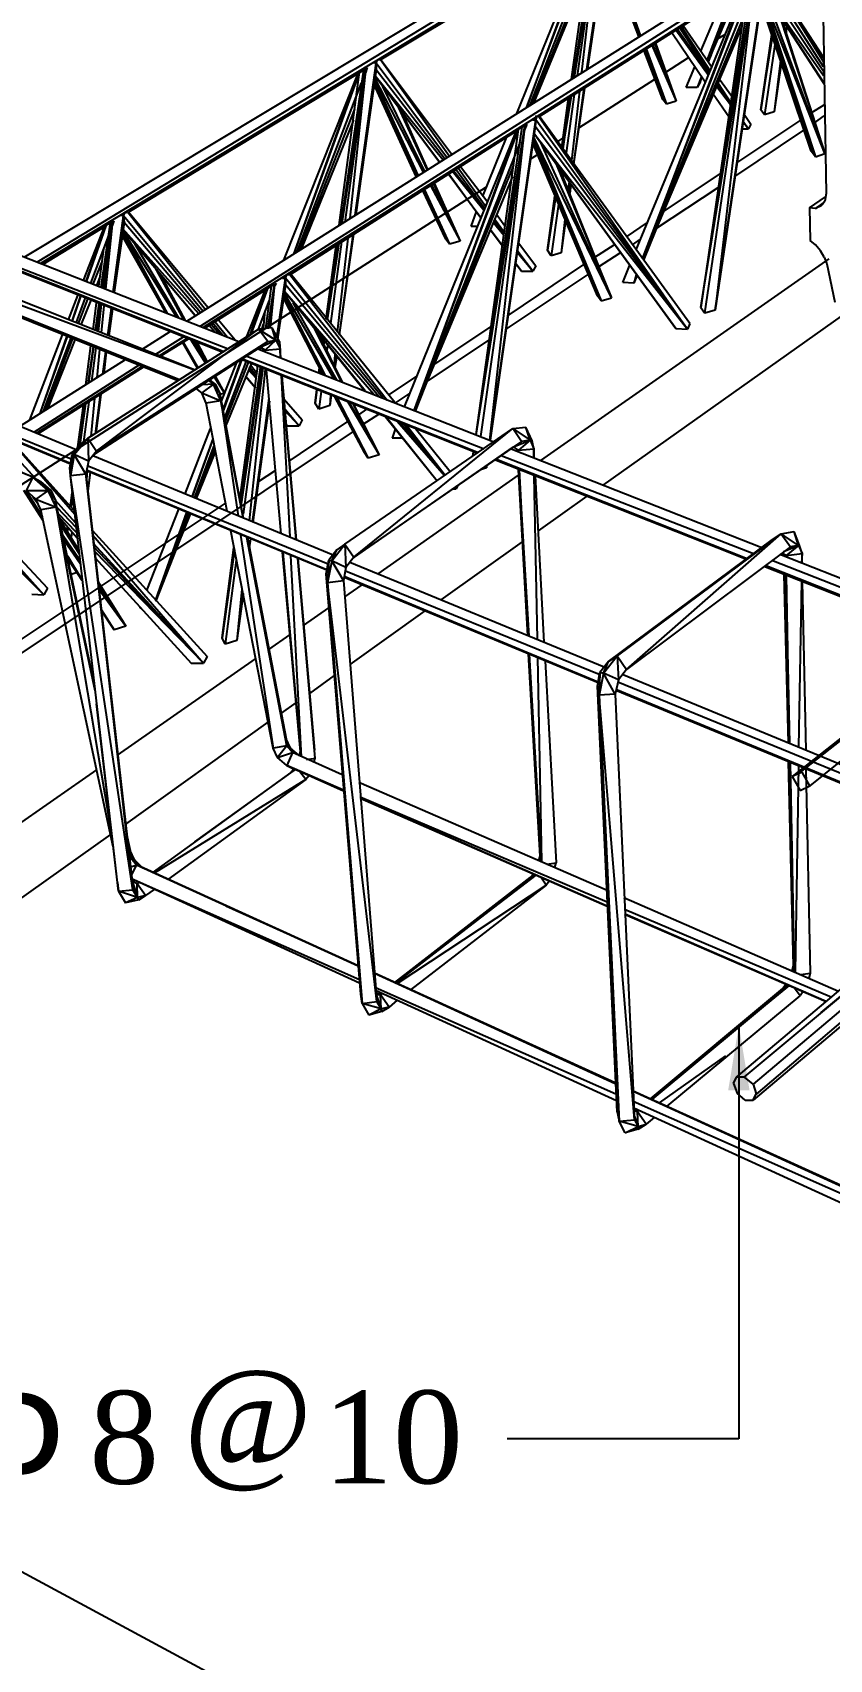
# Model space of a CAD drawing. Header units: inches. Extents: x -1482 to -895, y -39 to 122.
# Drawn here: x -998.266 to -997.16, y 0.844 to 3.102 of the extents above; entities that cross this region are included whole.
import ezdxf

# ---------------------------------------------------------------- set-up
doc = ezdxf.new("R2010")
doc.units = ezdxf.units.IN
doc.header["$MEASUREMENT"] = 0
doc.layers.add('all', color=1, linetype='Continuous')
doc.styles.add('dim', font='TIMES.TTF')
doc.styles.add('FI', font='SYMBOL.TTF')
doc.styles.get("Standard").update_dxf_attribs({"font": 'verdana.TTF'})
doc.dimstyles.get("Standard").update_dxf_attribs({"dimtxt": 0.2, "dimasz": 0.09, "dimexe": 0.18, "dimexo": 0.0625, "dimgap": 0.09, "dimtad": 0, "dimzin": 0, "dimdsep": 46, "dimtxsty": 'Standard', "dimblk": 'ARCHTICK', "dimcen": 0.09, "dimse1": 1, "dimse2": 1, "dimclrd": 1, "dimclrt": 1, "dimadec": 0, "dimazin": 0, "dimtfac": 1, "dimtofl": 0, "dimtmove": 1, "dimatfit": 3, "dimfxl": 1, "dimtolj": 1, "dimtzin": 0, "dimarcsym": 0})

# ---------------------------------------------------------------- blocks, each defined once
blk = doc.blocks.new('eeeeeeeeeeeeeeeee')
at = {"layer": 'all'}
for p, q in [((405.7416, -116.5154), (408.2055, -115.0324)), ((408.2117, -115.0324), (405.7596, -116.5223)), ((405.7647, -116.524), (408.2321, -115.0324)), ((405.9674, -116.6044), (408.4627, -115.0324)), ((408.4681, -115.0324), (405.9862, -116.6112)), ((405.9905, -116.6129), (408.4885, -115.0324)), ((406.538, -116.0578), (406.236, -116.2409)), ((406.5055, -116.2657), (406.538, -116.0587)), ((406.538, -116.0578), (406.5089, -116.2631)), ((406.538, -116.0578), (406.5149, -116.2588)), ((406.5226, -116.2545), (406.5517, -116.051)), ((406.5346, -116.0612), (406.236, -116.2417)), ((406.4251, -116.3161), (406.5269, -116.0664)), ((406.5294, -116.0646), (406.4387, -116.3067)), ((406.5277, -116.0655), (406.4387, -116.3076)), ((406.4439, -116.3042), (406.532, -116.0783)), ((406.5012, -116.2682), (406.5294, -116.0638)), ((406.5038, -116.2665), (406.5354, -116.0595)), ((406.5517, -116.0604), (406.5234, -116.2537)), ((406.5961, -116.2075), (406.5482, -116.08)), ((406.5953, -116.2083), (406.5482, -116.0809)), ((406.597, -116.2075), (406.5491, -116.0749)), ((406.5944, -116.2092), (406.5474, -116.0852)), ((406.5234, -116.1108), (406.4464, -116.3024)), ((406.5217, -116.1237), (406.4482, -116.3016)), ((406.7005, -116.589), (406.7689, -116.1237)), ((406.851, -116.2511), (406.7689, -116.1237)), ((406.7732, -116.1194), (406.851, -116.2383)), ((406.7732, -116.1194), (406.851, -116.2443)), ((406.8493, -116.1083), (406.8545, -116.4273)), ((406.7544, -116.1314), (406.4559, -116.3204)), ((406.751, -116.1339), (406.4567, -116.3204)), ((406.591, -116.5052), (406.7424, -116.1391)), ((406.5996, -116.518), (406.7458, -116.1374)), ((406.7433, -116.1391), (406.5996, -116.518)), ((406.6004, -116.5189), (406.7484, -116.1493)), ((406.6808, -116.5856), (406.7544, -116.1314)), ((406.6808, -116.5856), (406.751, -116.1331)), ((406.7458, -116.1374), (406.6808, -116.5856)), ((406.686, -116.5933), (406.7544, -116.1314)), ((406.7321, -116.1459), (406.6902, -116.2443)), ((406.6902, -116.2443), (406.7304, -116.1468)), ((406.6902, -116.2434), (406.7287, -116.1485)), ((406.7544, -116.1314), (406.7005, -116.589)), ((406.7681, -116.1331), (406.7005, -116.589)), ((406.8528, -116.3717), (406.7655, -116.1485)), ((406.851, -116.2639), (406.7664, -116.1425)), ((406.7664, -116.1433), (406.8519, -116.2742)), ((406.8519, -116.2751), (406.7664, -116.1433)), ((406.7681, -116.1331), (406.851, -116.2571)), ((406.6808, -116.2297), (406.7099, -116.1604)), ((406.6894, -116.2426), (406.7244, -116.151)), ((406.7244, -116.151), (406.6894, -116.2426)), ((406.8339, -116.3683), (406.7638, -116.1613)), ((406.8399, -116.376), (406.7647, -116.1545)), ((406.7647, -116.1545), (406.8339, -116.3683)), ((406.7655, -116.1502), (406.8399, -116.376)), ((406.8528, -116.3717), (406.7715, -116.1519)), ((406.6004, -116.5189), (406.739, -116.1853)), ((406.656, -116.1938), (406.6962, -116.252)), ((406.7895, -116.1793), (406.8528, -116.3717)), ((406.792, -116.1835), (406.8528, -116.3717)), ((406.7373, -116.1955), (406.6004, -116.5189)), ((406.6868, -116.2725), (406.6406, -116.2041)), ((406.6868, -116.2725), (406.6406, -116.2041)), ((406.6911, -116.2631), (406.6458, -116.2006)), ((406.6483, -116.1989), (406.6919, -116.2605)), ((406.6928, -116.2597), (406.6509, -116.1972)), ((406.6535, -116.1955), (406.6937, -116.2571)), ((406.7039, -116.2126), (406.715, -116.2058)), ((406.7638, -116.311), (406.7792, -116.2066)), ((406.7792, -116.2092), (406.7638, -116.311)), ((406.7638, -116.311), (406.78, -116.2101)), ((406.7997, -116.1955), (406.7989, -116.2041)), ((406.6021, -116.228), (406.6278, -116.2965)), ((406.6278, -116.2965), (406.6021, -116.2289)), ((406.6038, -116.2272), (406.6329, -116.3033)), ((406.6047, -116.2263), (406.6329, -116.3033)), ((406.6124, -116.2212), (406.6466, -116.299)), ((406.6141, -116.2212), (406.6466, -116.299)), ((406.6167, -116.2195), (406.6466, -116.299)), ((406.6175, -116.2186), (406.6466, -116.299)), ((406.6321, -116.2588), (406.6637, -116.2383)), ((406.68, -116.228), (406.6817, -116.2272)), ((406.6911, -116.2443), (406.6954, -116.234)), ((406.7835, -116.2203), (406.7689, -116.3178)), ((405.0676, -116.2494), (406.0393, -116.6326)), ((406.2155, -116.2528), (405.8862, -116.453)), ((406.2121, -116.2563), (405.8862, -116.453)), ((406.1017, -116.5197), (406.2044, -116.2614)), ((406.2052, -116.2605), (406.1154, -116.5112)), ((406.1163, -116.5103), (406.2069, -116.2597)), ((406.1787, -116.471), (406.2069, -116.2588)), ((406.1813, -116.4692), (406.2129, -116.2554)), ((406.183, -116.4684), (406.2155, -116.2537)), ((406.2155, -116.2537), (406.1864, -116.4667)), ((406.2155, -116.2528), (406.1933, -116.4615)), ((406.201, -116.4573), (406.23, -116.246)), ((406.23, -116.2554), (406.2018, -116.4564)), ((406.2044, -116.2614), (406.2052, -116.2605)), ((406.2155, -116.2597), (406.2181, -116.252)), ((406.2258, -116.2451), (406.23, -116.246)), ((406.23, -116.246), (406.2266, -116.2451)), ((406.2266, -116.2451), (406.23, -116.246)), ((406.2275, -116.2451), (406.2275, -116.2451)), ((406.2283, -116.246), (406.2292, -116.2434)), ((406.23, -116.246), (406.2317, -116.2417)), ((406.23, -116.246), (406.23, -116.2434)), ((406.23, -116.2434), (406.23, -116.246)), ((406.23, -116.246), (406.23, -116.2554)), ((406.3275, -116.3769), (406.23, -116.246)), ((406.325, -116.3786), (406.23, -116.2554)), ((406.2317, -116.2417), (406.236, -116.2409)), ((406.3344, -116.3726), (406.236, -116.2409)), ((406.236, -116.2409), (406.3318, -116.3751)), ((406.6603, -116.2802), (406.6723, -116.2511)), ((406.7912, -116.2426), (406.7826, -116.3136)), ((406.792, -116.246), (406.7826, -116.3136)), ((406.792, -116.2468), (406.7826, -116.3136)), ((406.851, -116.2443), (406.851, -116.2511)), ((406.851, -116.2571), (406.851, -116.2639)), ((406.0239, -116.6429), (405.0599, -116.2674)), ((406.0179, -116.6463), (405.0599, -116.2674)), ((405.0599, -116.2674), (406.0179, -116.6463)), ((406.0162, -116.6472), (405.0718, -116.2734)), ((406.1205, -116.5077), (406.2095, -116.2734)), ((406.2856, -116.4034), (406.2266, -116.2751)), ((406.2882, -116.4017), (406.2275, -116.2682)), ((406.2873, -116.4025), (406.2275, -116.2716)), ((406.2865, -116.4034), (406.2275, -116.2716)), ((406.3224, -116.3803), (406.2283, -116.2631)), ((406.2283, -116.2631), (406.3181, -116.3837)), ((406.3181, -116.3837), (406.2283, -116.2639)), ((406.2283, -116.2639), (406.236, -116.2734)), ((406.2959, -116.3974), (406.2283, -116.2665)), ((406.2976, -116.3965), (406.2394, -116.2785)), ((406.5192, -116.2811), (406.5038, -116.3863)), ((406.5183, -116.2811), (406.5038, -116.3854)), ((406.5115, -116.3358), (406.6167, -116.2682)), ((406.6757, -116.2802), (406.6603, -116.2802)), ((406.6817, -116.2648), (406.6757, -116.2802)), ((406.6817, -116.2648), (406.6757, -116.2802)), ((406.6817, -116.2648), (406.6757, -116.2802)), ((406.6817, -116.2648), (406.6757, -116.2802)), ((406.6817, -116.2648), (406.6757, -116.2802)), ((406.6791, -116.2734), (406.6757, -116.2802)), ((406.6817, -116.2657), (406.6791, -116.2734)), ((406.7219, -116.3042), (406.7022, -116.2785)), ((406.7031, -116.2768), (406.7219, -116.3033)), ((406.7219, -116.3024), (406.7039, -116.2751)), ((406.7048, -116.2742), (406.7219, -116.3007)), ((406.7065, -116.2682), (406.7236, -116.2922)), ((406.8519, -116.2742), (406.8519, -116.2751)), ((406.4387, -116.3067), (406.4439, -116.3042)), ((406.4875, -116.3632), (406.4969, -116.2947)), ((406.4892, -116.3657), (406.5012, -116.2922)), ((406.4995, -116.293), (406.4892, -116.3649)), ((406.5046, -116.2896), (406.4935, -116.3709)), ((406.5123, -116.2853), (406.5012, -116.3811)), ((406.6329, -116.3033), (406.6278, -116.2965)), ((406.6466, -116.299), (406.6329, -116.3033)), ((406.6979, -116.2888), (406.7193, -116.3204)), ((406.6979, -116.2888), (406.7193, -116.3204)), ((406.8339, -116.3153), (406.8519, -116.3042)), ((406.2001, -116.3101), (406.1231, -116.506)), ((406.1984, -116.3255), (406.1257, -116.5043)), ((406.301, -116.394), (406.2617, -116.3084)), ((406.3019, -116.394), (406.2668, -116.3161)), ((406.3883, -116.7695), (406.4516, -116.3247)), ((406.4516, -116.3247), (406.4473, -116.3247)), ((406.4473, -116.3247), (406.4516, -116.3247)), ((406.4473, -116.3247), (406.4516, -116.3247)), ((406.4482, -116.3247), (406.4482, -116.3238)), ((406.4499, -116.3247), (406.4507, -116.3221)), ((406.4516, -116.3247), (406.4507, -116.3341)), ((406.4516, -116.3204), (406.4524, -116.3187)), ((406.4524, -116.3187), (406.4516, -116.3221)), ((406.4524, -116.3204), (406.4516, -116.3247)), ((406.4516, -116.3247), (406.4516, -116.3221)), ((406.4516, -116.3221), (406.4516, -116.3247)), ((406.4516, -116.3221), (406.4516, -116.3221)), ((406.662, -116.6155), (406.4516, -116.3247)), ((406.4567, -116.3204), (406.4524, -116.3204)), ((406.4559, -116.3204), (406.662, -116.6155)), ((406.6654, -116.6078), (406.4567, -116.3204)), ((406.7304, -116.3846), (406.8194, -116.3255)), ((406.739, -116.3264), (406.7467, -116.3375)), ((406.7467, -116.3375), (406.739, -116.3272)), ((406.739, -116.3272), (406.7467, -116.3375)), ((406.7467, -116.3375), (406.739, -116.3281)), ((406.7407, -116.317), (406.7501, -116.3307)), ((406.7689, -116.3178), (406.7638, -116.311)), ((406.7826, -116.3136), (406.7689, -116.3178)), ((406.8382, -116.329), (406.8519, -116.3195)), ((405.9777, -116.672), (405.1574, -116.3452)), ((406.4362, -116.3324), (406.1111, -116.5385)), ((406.4268, -116.3392), (406.1111, -116.5394)), ((406.2694, -116.7233), (406.4242, -116.3409)), ((406.4268, -116.3392), (406.2822, -116.7284)), ((406.4251, -116.3401), (406.2822, -116.7284)), ((406.3686, -116.7626), (406.4362, -116.3332)), ((406.3686, -116.7618), (406.4328, -116.3349)), ((406.3686, -116.7618), (406.4276, -116.3384)), ((406.4362, -116.3332), (406.3746, -116.7643)), ((406.378, -116.4307), (406.4114, -116.3486)), ((406.4362, -116.3324), (406.3874, -116.7695)), ((406.4507, -116.3341), (406.3883, -116.7695)), ((406.4242, -116.3409), (406.4251, -116.3401)), ((406.4353, -116.3409), (406.4396, -116.3307)), ((406.5568, -116.5719), (406.4482, -116.3478)), ((406.4482, -116.3478), (406.4482, -116.3495)), ((406.4482, -116.3495), (406.5423, -116.5762)), ((406.449, -116.3435), (406.662, -116.6155)), ((406.6458, -116.6147), (406.449, -116.3435)), ((406.449, -116.3435), (406.6458, -116.6147)), ((406.662, -116.6155), (406.4507, -116.3341)), ((406.4815, -116.3555), (406.4892, -116.3503)), ((406.7279, -116.4034), (406.8237, -116.3392)), ((406.7373, -116.3375), (406.7467, -116.3375)), ((406.7501, -116.3307), (406.7467, -116.3375)), ((404.8289, -116.3751), (405.8135, -116.7823)), ((405.1497, -116.3623), (405.9777, -116.672)), ((405.9572, -116.6857), (405.1497, -116.3623)), ((405.9546, -116.6865), (405.1497, -116.3623)), ((405.1617, -116.3692), (405.9546, -116.6865)), ((406.2831, -116.7284), (406.4302, -116.3555)), ((406.4439, -116.3794), (406.4533, -116.3734)), ((406.5423, -116.5762), (406.4473, -116.3529)), ((406.4473, -116.3529), (406.4473, -116.3538)), ((406.4473, -116.3538), (406.5371, -116.5693)), ((406.5371, -116.5693), (406.4473, -116.3572)), ((406.5568, -116.5719), (406.4584, -116.3563)), ((406.8399, -116.376), (406.8339, -116.3683)), ((406.8399, -116.376), (406.8528, -116.3717)), ((405.8066, -116.796), (404.8212, -116.3931)), ((405.8058, -116.802), (404.8212, -116.3931)), ((404.8212, -116.3931), (405.8058, -116.802)), ((406.4208, -116.388), (406.2839, -116.7284)), ((406.3797, -116.4513), (406.3361, -116.3965)), ((406.3378, -116.3957), (406.3806, -116.4496)), ((406.3806, -116.4479), (406.3404, -116.394)), ((406.3438, -116.3914), (406.3823, -116.4453)), ((406.3472, -116.3897), (406.3849, -116.4393)), ((406.4798, -116.3863), (406.5568, -116.5719)), ((406.5568, -116.5719), (406.4849, -116.3931)), ((406.4849, -116.3931), (406.4849, -116.3931)), ((406.4849, -116.394), (406.4849, -116.394)), ((404.3285, -117.7335), (406.3831, -116.4179)), ((405.8058, -116.8028), (404.834, -116.4)), ((406.4191, -116.4034), (406.2839, -116.7284)), ((406.3053, -116.4162), (406.3464, -116.4932)), ((406.307, -116.4154), (406.3464, -116.4932)), ((406.3096, -116.4136), (406.3464, -116.4932)), ((406.3104, -116.4128), (406.3464, -116.4932)), ((406.3754, -116.4607), (406.3301, -116.4)), ((406.331, -116.4), (406.3754, -116.4607)), ((406.4892, -116.3991), (406.4884, -116.4025)), ((406.4978, -116.4111), (406.4961, -116.4222)), ((406.4995, -116.4136), (406.4978, -116.4265)), ((406.5003, -116.4145), (406.4986, -116.4273)), ((406.6192, -116.4752), (406.7048, -116.4188)), ((406.6286, -116.4521), (406.7073, -116.4)), ((406.295, -116.4222), (406.3267, -116.4906)), ((406.3267, -116.4906), (406.295, -116.4231)), ((406.2968, -116.4213), (406.3318, -116.4975)), ((406.2968, -116.4222), (406.3318, -116.4975)), ((406.4678, -116.506), (406.4781, -116.4307)), ((406.479, -116.4325), (406.4678, -116.506)), ((406.4678, -116.506), (406.479, -116.4333)), ((406.4832, -116.4419), (406.473, -116.5137)), ((406.8314, -116.447), (406.8536, -116.4316)), ((406.8502, -116.4402), (406.8399, -116.4479)), ((406.8502, -116.441), (406.8399, -116.4479)), ((406.8399, -116.4479), (406.8502, -116.441)), ((406.8528, -116.4376), (406.8476, -116.4444)), ((406.8528, -116.4376), (406.8502, -116.441)), ((406.8545, -116.4273), (406.8528, -116.4376)), ((405.8639, -116.4718), (405.8665, -116.465)), ((405.8648, -116.5642), (405.8793, -116.4581)), ((405.8793, -116.4581), (405.875, -116.4573)), ((405.875, -116.4573), (405.8793, -116.4581)), ((405.875, -116.4573), (405.8793, -116.4581)), ((405.8759, -116.4573), (405.8759, -116.4573)), ((405.8776, -116.4581), (405.8785, -116.4556)), ((405.8793, -116.4581), (405.881, -116.4538)), ((405.8793, -116.4581), (405.8793, -116.4556)), ((405.8793, -116.4556), (405.8793, -116.4581)), ((405.8793, -116.4581), (405.8802, -116.4675)), ((405.9897, -116.5907), (405.8793, -116.4581)), ((405.881, -116.4538), (405.8853, -116.453)), ((405.8853, -116.453), (405.9931, -116.5881)), ((405.9965, -116.5856), (405.8862, -116.453)), ((406.3618, -116.4727), (406.3695, -116.4521)), ((406.4071, -116.4829), (406.3934, -116.4641)), ((406.3943, -116.4624), (406.408, -116.4812)), ((406.3968, -116.4556), (406.4088, -116.4718)), ((406.4918, -116.4633), (406.4867, -116.5094)), ((406.4926, -116.465), (406.4867, -116.5094)), ((406.4926, -116.465), (406.4867, -116.5094)), ((406.6013, -116.5197), (406.6252, -116.4615)), ((406.8399, -116.4479), (406.8314, -116.447)), ((406.8314, -116.447), (406.8322, -116.4923)), ((406.8476, -116.4444), (406.8399, -116.4479)), ((405.7536, -116.8208), (404.9213, -116.4735)), ((405.8639, -116.4658), (405.7664, -116.5248)), ((405.8554, -116.4718), (405.7673, -116.5257)), ((405.8237, -116.5479), (405.8528, -116.4735)), ((405.8537, -116.4735), (405.8271, -116.5488)), ((405.828, -116.5496), (405.8554, -116.4718)), ((405.834, -116.5514), (405.8588, -116.4855)), ((405.8485, -116.5573), (405.8614, -116.4675)), ((405.8502, -116.5582), (405.8639, -116.4658)), ((405.8639, -116.4658), (405.852, -116.5591)), ((405.8528, -116.4735), (405.8537, -116.4735)), ((405.8639, -116.4658), (405.8545, -116.5599)), ((405.8802, -116.4675), (405.8665, -116.5642)), ((405.9392, -116.5933), (405.8776, -116.4829)), ((405.9392, -116.5933), (405.8776, -116.4829)), ((405.9383, -116.5924), (405.8776, -116.4855)), ((405.8785, -116.4761), (405.8785, -116.4769)), ((405.9837, -116.5941), (405.8785, -116.4761)), ((405.8785, -116.4769), (405.9786, -116.5967)), ((405.9786, -116.5967), (405.8785, -116.4769)), ((405.9529, -116.5984), (405.8785, -116.4787)), ((405.9409, -116.5941), (405.8785, -116.4795)), ((405.9862, -116.5924), (405.8802, -116.4675)), ((406.1984, -116.4838), (406.1787, -116.6232)), ((406.1975, -116.4846), (406.1787, -116.6232)), ((406.3712, -116.4727), (406.3618, -116.4727)), ((406.3883, -116.4769), (406.4054, -116.5)), ((406.4054, -116.5), (406.3883, -116.4769)), ((406.3926, -116.4658), (406.4071, -116.4846)), ((406.4071, -116.4855), (406.3926, -116.4675)), ((406.5773, -116.4872), (406.6064, -116.4675)), ((405.7536, -116.8208), (404.9127, -116.4915)), ((405.8451, -116.5556), (405.852, -116.5043)), ((405.9563, -116.6001), (405.8922, -116.4923)), ((406.1607, -116.601), (406.1744, -116.4992)), ((406.177, -116.4975), (406.1616, -116.6018)), ((406.1625, -116.6027), (406.1787, -116.4966)), ((406.1821, -116.494), (406.1667, -116.6078)), ((406.1907, -116.4889), (406.1761, -116.6198)), ((406.3318, -116.4975), (406.3267, -116.4906)), ((406.3464, -116.4932), (406.3318, -116.4975)), ((406.4473, -116.5351), (406.4251, -116.5086)), ((406.4259, -116.506), (406.4473, -116.5351)), ((406.4473, -116.5351), (406.4259, -116.5069)), ((406.4259, -116.5077), (406.4473, -116.5351)), ((406.4276, -116.4958), (406.4516, -116.5274)), ((406.473, -116.5137), (406.4678, -116.506)), ((406.4867, -116.5094), (406.473, -116.5137)), ((406.5337, -116.5154), (406.5602, -116.4983)), ((406.5388, -116.5291), (406.5688, -116.5094)), ((406.5859, -116.4983), (406.597, -116.4906)), ((406.8399, -116.4983), (406.8322, -116.4923)), ((406.8468, -116.5069), (406.8399, -116.4983)), ((406.8519, -116.5154), (406.8468, -116.5069)), ((405.8374, -116.5531), (405.8494, -116.5231)), ((405.9632, -116.6027), (405.923, -116.5291)), ((406.4131, -116.5967), (406.5183, -116.5257)), ((406.4234, -116.524), (406.4319, -116.5351)), ((406.4319, -116.5351), (406.4234, -116.524)), ((406.4516, -116.5274), (406.4473, -116.5351)), ((406.4584, -116.7977), (406.8587, -116.518)), ((406.5722, -116.5505), (406.5816, -116.5274)), ((406.8519, -116.5154), (406.8553, -116.5248)), ((406.8553, -116.5248), (406.8664, -116.5779)), ((405.8468, -116.5419), (405.8417, -116.5548)), ((405.9306, -116.5394), (405.9649, -116.6035)), ((406.0889, -116.5531), (405.9922, -116.6138)), ((406.0769, -116.6147), (406.0846, -116.5556)), ((406.0795, -116.6147), (406.0889, -116.5531)), ((406.0803, -116.6147), (406.0889, -116.5531)), ((406.0889, -116.5531), (406.0829, -116.6138)), ((406.088, -116.5582), (406.0915, -116.5514)), ((406.0923, -116.6275), (406.1043, -116.5445)), ((406.1043, -116.5539), (406.0932, -116.6292)), ((406.1043, -116.5445), (406.1, -116.5445)), ((406.1, -116.5445), (406.1043, -116.5445)), ((406.1, -116.5445), (406.1043, -116.5445)), ((406.1009, -116.5445), (406.1009, -116.5437)), ((406.1026, -116.5445), (406.1034, -116.5419)), ((406.1043, -116.5445), (406.106, -116.5402)), ((406.1043, -116.5445), (406.1043, -116.5419)), ((406.1043, -116.5419), (406.1043, -116.5445)), ((406.1043, -116.5445), (406.1043, -116.5539)), ((406.2386, -116.7105), (406.1043, -116.5445)), ((406.2335, -116.7087), (406.1043, -116.5539)), ((406.106, -116.5402), (406.1103, -116.5394)), ((406.1103, -116.5394), (406.2454, -116.7139)), ((406.2557, -116.7173), (406.1111, -116.5385)), ((406.112, -116.5385), (406.112, -116.5402)), ((406.4105, -116.6155), (406.5243, -116.5394)), ((406.4319, -116.5351), (406.4473, -116.5351)), ((406.5876, -116.5514), (406.5722, -116.5505)), ((406.591, -116.5402), (406.5876, -116.5514)), ((406.5919, -116.5402), (406.5876, -116.5514)), ((406.591, -116.5402), (406.5876, -116.5514)), ((406.5919, -116.5411), (406.5876, -116.5514)), ((406.5919, -116.5411), (406.5876, -116.5514)), ((406.5876, -116.5514), (406.5919, -116.5428)), ((406.5919, -116.5419), (406.5919, -116.5428)), ((405.8032, -116.6027), (405.816, -116.5685)), ((405.8194, -116.5702), (405.8075, -116.6044)), ((405.8083, -116.6052), (405.8203, -116.5702)), ((405.8135, -116.607), (405.8263, -116.5727)), ((405.8169, -116.6078), (405.8297, -116.5736)), ((405.834, -116.5753), (405.8203, -116.6095)), ((406.0795, -116.5591), (405.9931, -116.6138)), ((406.0504, -116.6258), (406.0761, -116.5616)), ((406.0769, -116.5608), (406.0547, -116.6232)), ((406.0572, -116.6215), (406.0795, -116.5591)), ((406.0667, -116.6155), (406.0821, -116.5753)), ((406.0761, -116.5616), (406.0769, -116.5608)), ((406.1599, -116.6797), (406.1017, -116.5676)), ((406.1582, -116.6797), (406.1017, -116.5702)), ((406.1582, -116.6788), (406.1017, -116.5702)), ((406.1565, -116.6788), (406.1017, -116.5727)), ((406.2266, -116.7062), (406.1026, -116.5633)), ((406.2138, -116.7011), (406.1026, -116.5633)), ((406.1719, -116.6848), (406.1026, -116.5659)), ((406.2146, -116.7011), (406.1086, -116.5702)), ((406.5423, -116.5762), (406.5371, -116.5693)), ((406.5423, -116.5762), (406.5568, -116.5719)), ((405.8374, -116.6164), (405.8417, -116.5787)), ((405.8451, -116.5796), (405.84, -116.6172)), ((405.8417, -116.6181), (405.8477, -116.5804)), ((405.8485, -116.5813), (405.8443, -116.6189)), ((405.852, -116.583), (405.8485, -116.6206)), ((405.8622, -116.5864), (405.8571, -116.6241)), ((405.8639, -116.5873), (405.8588, -116.6249)), ((406.0735, -116.6147), (406.0761, -116.5899)), ((406.1753, -116.6857), (406.1146, -116.5787)), ((406.8895, -116.5873), (406.5448, -116.8319)), ((406.6808, -116.5856), (406.686, -116.5933)), ((406.7005, -116.589), (406.686, -116.5933)), ((405.7493, -116.7413), (405.7946, -116.6232)), ((405.8297, -116.7669), (406.0667, -116.6155)), ((405.8417, -116.7849), (406.0667, -116.6155)), ((405.905, -116.6437), (405.9443, -116.6189)), ((405.9931, -116.6138), (405.9939, -116.6147)), ((405.9939, -116.6147), (405.9931, -116.6138)), ((406.0059, -116.6198), (405.9982, -116.6104)), ((406.0008, -116.6087), (406.0119, -116.6215)), ((406.017, -116.6241), (406.0034, -116.607)), ((406.0068, -116.6052), (406.0239, -116.6266)), ((406.0111, -116.6027), (406.0342, -116.6301)), ((406.0855, -116.6138), (406.0667, -116.6155)), ((406.0667, -116.6155), (406.0906, -116.6309)), ((406.0795, -116.6326), (406.0667, -116.6155)), ((406.0718, -116.6147), (406.0735, -116.6087)), ((406.0957, -116.6326), (406.0855, -116.6138)), ((406.0906, -116.6309), (406.0855, -116.6138)), ((406.1436, -116.6138), (406.1813, -116.6882)), ((406.1496, -116.6215), (406.183, -116.6891)), ((406.3104, -116.6643), (406.3891, -116.6121)), ((406.6458, -116.6147), (406.662, -116.6155)), ((406.6654, -116.6078), (406.662, -116.6155)), ((405.8006, -116.6249), (405.763, -116.7327)), ((405.7638, -116.7327), (405.8015, -116.6258)), ((405.7681, -116.7293), (405.8066, -116.6275)), ((405.7715, -116.7276), (405.8092, -116.6283)), ((405.8117, -116.6301), (405.7741, -116.7259)), ((405.8271, -116.6925), (405.834, -116.6386)), ((405.8374, -116.6395), (405.8297, -116.6908)), ((405.8314, -116.6899), (405.8383, -116.6403)), ((405.8408, -116.6412), (405.8348, -116.6874)), ((405.8383, -116.7892), (406.0692, -116.6403)), ((406.0795, -116.6326), (405.8417, -116.7849)), ((406.0692, -116.6403), (405.8417, -116.7849)), ((405.846, -116.6437), (405.8425, -116.6831)), ((405.9623, -116.6266), (405.9238, -116.6506)), ((405.9289, -116.6523), (405.9674, -116.6283)), ((405.9691, -116.6292), (405.9306, -116.6531)), ((405.9691, -116.6292), (405.9306, -116.6531)), ((405.9614, -116.6335), (405.982, -116.6694)), ((405.982, -116.6694), (405.9614, -116.6335)), ((405.9623, -116.6335), (405.9828, -116.6694)), ((405.9623, -116.6335), (405.982, -116.6694)), ((405.9726, -116.6301), (405.9931, -116.6626)), ((405.9751, -116.6309), (405.9939, -116.6617)), ((405.9794, -116.6335), (405.9948, -116.6608)), ((405.9811, -116.6335), (405.9957, -116.6608)), ((406.0658, -116.6429), (406.3934, -116.772)), ((406.0692, -116.6412), (406.0684, -116.6437)), ((406.0692, -116.6412), (406.0684, -116.6437)), ((406.0692, -116.642), (406.0684, -116.6437)), ((406.0692, -116.6403), (406.0906, -116.6309)), ((406.0692, -116.6403), (406.0795, -116.6326)), ((406.0761, -116.6446), (406.0692, -116.6403)), ((406.0692, -116.6446), (406.0692, -116.6412)), ((406.0726, -116.6429), (406.0718, -116.6455)), ((406.0744, -116.6463), (406.0752, -116.6446)), ((406.0906, -116.6309), (406.0761, -116.6446)), ((406.0761, -116.6446), (406.0966, -116.6429)), ((406.0761, -116.6472), (406.0761, -116.6446)), ((406.0761, -116.6472), (406.0761, -116.6446)), ((406.0795, -116.6326), (406.0906, -116.6309)), ((406.0957, -116.6326), (406.0906, -116.6309)), ((406.0906, -116.6309), (406.0966, -116.6429)), ((406.0966, -116.6429), (406.0957, -116.6326)), ((406.0957, -116.6326), (406.0974, -116.6557)), ((406.0974, -116.6557), (406.0966, -116.6429)), ((406.0974, -116.6557), (406.0966, -116.6429)), ((406.0966, -116.6429), (406.0966, -116.6549)), ((406.1565, -116.6352), (406.1565, -116.6309)), ((406.1573, -116.6318), (406.1573, -116.636)), ((406.1573, -116.6369), (406.1582, -116.6318)), ((406.1625, -116.6378), (406.1616, -116.6455)), ((406.301, -116.6882), (406.3866, -116.6309)), ((405.7365, -116.7498), (405.8819, -116.6574)), ((405.9016, -116.6651), (405.7553, -116.7584)), ((405.7596, -116.7592), (405.9058, -116.6668)), ((405.9076, -116.6677), (405.7613, -116.7601)), ((405.9076, -116.6677), (405.7613, -116.7601)), ((405.8545, -116.6463), (405.8502, -116.678)), ((405.8554, -116.6472), (405.852, -116.6771)), ((406.0153, -116.7156), (406.0367, -116.6617)), ((406.0427, -116.6574), (406.017, -116.7276)), ((406.0179, -116.7301), (406.0436, -116.6583)), ((406.0196, -116.7395), (406.0495, -116.6608)), ((406.0205, -116.7447), (406.053, -116.6617)), ((406.0564, -116.6634), (406.0213, -116.749)), ((406.0342, -116.6634), (406.035, -116.6643)), ((406.035, -116.6643), (406.0342, -116.6634)), ((406.041, -116.8525), (406.0658, -116.6668)), ((406.0692, -116.6685), (406.0418, -116.8576)), ((406.3703, -116.7874), (406.0427, -116.6574)), ((406.0436, -116.6566), (406.3712, -116.7866)), ((406.0444, -116.6566), (406.372, -116.7866)), ((406.0504, -116.6531), (406.3797, -116.7815)), ((406.0641, -116.6805), (406.0538, -116.6677)), ((406.0555, -116.6651), (406.0649, -116.6771)), ((406.0641, -116.6668), (406.0658, -116.6685)), ((406.1505, -116.6762), (406.1513, -116.6685)), ((406.1727, -116.6506), (406.1719, -116.6651)), ((406.1753, -116.6531), (406.1727, -116.6685)), ((406.1744, -116.6531), (406.1727, -116.6677)), ((405.9974, -116.6865), (406.0042, -116.6916)), ((405.9991, -116.6857), (405.9982, -116.6857)), ((405.9982, -116.6857), (406.0068, -116.6916)), ((406.0068, -116.6916), (405.9991, -116.6857)), ((406.0051, -116.6814), (406.0196, -116.7045)), ((406.0051, -116.6814), (406.0196, -116.7045)), ((406.0059, -116.6814), (406.0196, -116.7045)), ((406.0068, -116.6805), (406.0196, -116.7045)), ((406.0427, -116.861), (406.0709, -116.6694)), ((406.0726, -116.6694), (406.0453, -116.8721)), ((406.0487, -116.6805), (406.0624, -116.6968)), ((406.0624, -116.6968), (406.0487, -116.6805)), ((406.0495, -116.6822), (406.0487, -116.6822)), ((406.0641, -116.6839), (406.053, -116.672)), ((406.0538, -116.6694), (406.0641, -116.6822)), ((406.0761, -116.6711), (406.0538, -116.8815)), ((406.0983, -116.8995), (406.0778, -116.672)), ((406.0983, -116.8995), (406.0778, -116.672)), ((406.0983, -116.6797), (406.1103, -116.9038)), ((406.1188, -116.9081), (406.0992, -116.6805)), ((406.1188, -116.9081), (406.0992, -116.6805)), ((406.0992, -116.6805), (406.1188, -116.9081)), ((406.1522, -116.6694), (406.1513, -116.6762)), ((406.1513, -116.6762), (406.1522, -116.6703)), ((406.1565, -116.6788), (406.1565, -116.6788)), ((406.2471, -116.707), (406.2865, -116.6805)), ((405.8391, -116.7113), (405.834, -116.7643)), ((405.8468, -116.7062), (405.84, -116.7609)), ((405.8477, -116.7062), (405.8408, -116.7601)), ((405.988, -116.7036), (405.9803, -116.6976)), ((406.0042, -116.6916), (405.988, -116.7036)), ((405.9939, -116.7182), (405.988, -116.7036)), ((405.988, -116.7036), (406.0145, -116.7147)), ((406.0042, -116.6916), (405.9888, -116.6925)), ((406.0042, -116.6916), (406.0068, -116.6916)), ((406.0042, -116.6916), (406.0068, -116.6916)), ((406.0068, -116.6916), (406.0042, -116.6916)), ((406.0136, -116.7053), (406.0042, -116.6916)), ((406.0145, -116.7147), (406.0042, -116.6916)), ((406.0068, -116.6916), (406.0136, -116.7053)), ((406.0196, -116.7045), (406.0136, -116.7062)), ((406.0461, -116.8781), (406.0136, -116.7053)), ((406.0145, -116.7147), (406.0136, -116.7053)), ((406.0812, -116.7113), (406.0581, -116.8832)), ((406.1017, -116.7122), (406.1274, -116.7413)), ((406.1479, -116.6993), (406.1454, -116.7182)), ((406.1454, -116.7182), (406.1479, -116.6993)), ((406.1454, -116.7182), (406.1479, -116.6993)), ((406.1539, -116.7019), (406.1505, -116.7267)), ((406.1676, -116.707), (406.1659, -116.7216)), ((406.1676, -116.707), (406.1659, -116.7216)), ((406.1667, -116.707), (406.1659, -116.7216)), ((406.2138, -116.7866), (406.1727, -116.7096)), ((406.1736, -116.7096), (406.2138, -116.7866)), ((406.1744, -116.7096), (406.2189, -116.7943)), ((406.1753, -116.7105), (406.2189, -116.7943)), ((406.2566, -116.7182), (406.2771, -116.7045)), ((406.2848, -116.7293), (406.2985, -116.6942)), ((405.816, -116.7789), (405.8237, -116.7216)), ((405.8263, -116.7199), (405.8186, -116.7763)), ((405.8194, -116.7755), (405.8271, -116.719)), ((405.8314, -116.7164), (405.8237, -116.772)), ((406.0145, -116.7147), (405.9939, -116.7182)), ((406.023, -116.8679), (405.9939, -116.7182)), ((406.0453, -116.8773), (406.0145, -116.7147)), ((406.0453, -116.8773), (406.0145, -116.7147)), ((406.0145, -116.7147), (406.0384, -116.8747)), ((406.0821, -116.7156), (406.059, -116.8832)), ((406.0812, -116.7199), (406.0821, -116.7207)), ((406.0821, -116.7207), (406.0812, -116.7199)), ((406.1034, -116.7259), (406.1231, -116.7498)), ((406.1231, -116.7498), (406.1034, -116.7276)), ((406.1034, -116.7276), (406.1231, -116.7498)), ((406.1231, -116.7498), (406.1034, -116.7284)), ((406.1505, -116.7267), (406.1454, -116.7182)), ((406.1659, -116.7216), (406.1505, -116.7267)), ((406.1907, -116.7164), (406.2343, -116.79)), ((406.1924, -116.7173), (406.2343, -116.79)), ((406.1975, -116.719), (406.2343, -116.79)), ((406.1984, -116.7199), (406.2343, -116.79)), ((406.2061, -116.7344), (406.2172, -116.7267)), ((406.2121, -116.7472), (406.2335, -116.7336)), ((406.2822, -116.7284), (406.2831, -116.7284)), ((406.2839, -116.7284), (406.2848, -116.7293)), ((404.5526, -117.8575), (406.1984, -116.7575)), ((405.9649, -116.8439), (405.9999, -116.7532)), ((406.1051, -116.7481), (406.1069, -116.7498)), ((406.1069, -116.7498), (406.1051, -116.7481)), ((406.1069, -116.7498), (406.1231, -116.7498)), ((406.1094, -116.7986), (406.1907, -116.7438)), ((406.1274, -116.7413), (406.1231, -116.7498)), ((406.1864, -116.914), (406.4199, -116.7532)), ((406.1992, -116.932), (406.4199, -116.7532)), ((406.2429, -116.737), (406.3147, -116.8259)), ((406.2437, -116.737), (406.3147, -116.8259)), ((406.2566, -116.7541), (406.2523, -116.7669)), ((406.325, -116.8191), (406.2591, -116.7438)), ((406.2634, -116.7455), (406.325, -116.8182)), ((406.325, -116.8182), (406.2677, -116.7464)), ((406.2728, -116.749), (406.3258, -116.8182)), ((406.2848, -116.7532), (406.3327, -116.8131)), ((406.4199, -116.7532), (406.4379, -116.7515)), ((406.4199, -116.7532), (406.4439, -116.7695)), ((406.4319, -116.7712), (406.4199, -116.7532)), ((406.4464, -116.7703), (406.4379, -116.7515)), ((406.4439, -116.7695), (406.4379, -116.7515)), ((405.8109, -116.867), (405.7313, -116.7789)), ((405.7313, -116.7797), (405.8117, -116.8721)), ((405.8194, -116.7755), (405.8083, -116.7892)), ((405.8109, -116.7892), (405.8297, -116.7669)), ((405.8109, -116.7892), (405.8194, -116.7755)), ((405.8297, -116.7669), (405.8194, -116.7755)), ((405.8297, -116.7669), (405.8417, -116.7849)), ((405.8297, -116.7669), (405.8306, -116.7986)), ((406.0034, -116.7678), (405.9743, -116.8482)), ((405.9751, -116.8482), (406.0034, -116.7695)), ((405.9777, -116.8499), (406.0051, -116.7772)), ((405.9794, -116.8499), (406.0059, -116.7815)), ((406.1984, -116.9329), (406.4208, -116.7789)), ((406.4319, -116.7712), (406.1992, -116.932)), ((406.4208, -116.7789), (406.1992, -116.932)), ((406.2677, -116.7669), (406.2523, -116.7669)), ((406.4174, -116.7815), (406.7655, -116.9183)), ((406.4208, -116.7789), (406.4439, -116.7695)), ((406.4319, -116.7712), (406.4208, -116.7789)), ((406.4276, -116.7832), (406.4208, -116.7789)), ((406.4439, -116.7695), (406.4276, -116.7832)), ((406.4276, -116.7832), (406.449, -116.7815)), ((406.4439, -116.7695), (406.4319, -116.7712)), ((406.4464, -116.7703), (406.4439, -116.7695)), ((406.4439, -116.7695), (406.449, -116.7815)), ((406.449, -116.7815), (406.4464, -116.7703)), ((406.449, -116.7943), (406.449, -116.7815)), ((406.449, -116.7815), (406.449, -116.7934)), ((405.7579, -116.8234), (405.7236, -116.7857)), ((405.8049, -116.808), (405.8083, -116.7892)), ((405.8109, -116.7892), (405.8058, -116.8191)), ((405.8083, -116.7892), (405.8058, -116.8191)), ((405.8083, -116.7892), (405.8109, -116.7892)), ((405.8109, -116.7892), (405.8083, -116.7892)), ((405.8306, -116.7986), (405.8109, -116.7892)), ((405.8271, -116.8165), (405.8109, -116.7892)), ((405.8306, -116.7986), (405.8271, -116.8165)), ((405.8417, -116.7849), (405.8306, -116.7986)), ((405.8366, -116.7909), (406.1702, -116.9286)), ((405.8366, -116.7909), (405.8366, -116.7917)), ((405.8417, -116.7849), (405.8383, -116.7892)), ((406.0068, -116.7857), (405.9803, -116.8507)), ((406.2189, -116.7943), (406.2138, -116.7866)), ((406.2343, -116.79), (406.2189, -116.7943)), ((406.3652, -116.7857), (406.3643, -116.7917)), ((406.3643, -116.7917), (406.3652, -116.7857)), ((406.3652, -116.7857), (406.3643, -116.7917)), ((406.7433, -116.9346), (406.3943, -116.7969)), ((406.396, -116.796), (406.7441, -116.9346)), ((406.3968, -116.796), (406.745, -116.9337)), ((406.4037, -116.7909), (406.7535, -116.9269)), ((406.4259, -116.7849), (406.4259, -116.7823)), ((406.4276, -116.7849), (406.4276, -116.7832)), ((406.4276, -116.7849), (406.4276, -116.7832)), ((405.7536, -116.8208), (405.7442, -116.8396)), ((405.7536, -116.8208), (405.7784, -116.8388)), ((405.775, -116.8396), (405.7536, -116.8208)), ((405.7536, -116.8208), (405.7647, -116.8268)), ((405.7784, -116.8388), (405.7647, -116.8268)), ((405.8058, -116.8191), (405.8049, -116.808)), ((405.8271, -116.8165), (405.8058, -116.8191)), ((405.8922, -117.3939), (405.8058, -116.8191)), ((405.8725, -117.3956), (405.8058, -116.8191)), ((405.8922, -117.3939), (405.8271, -116.8157)), ((405.8271, -116.8157), (405.8913, -117.3819)), ((405.8271, -116.8165), (405.8922, -117.3939)), ((405.828, -116.8105), (406.1616, -116.9491)), ((405.828, -116.8114), (406.1616, -116.9491)), ((406.1616, -116.95), (405.828, -116.8123)), ((405.8289, -116.8123), (405.828, -116.8242)), ((405.8289, -116.8046), (406.1633, -116.9414)), ((405.8331, -116.814), (405.8297, -116.8405)), ((405.8331, -116.814), (405.8297, -116.8388)), ((406.0667, -116.8268), (406.0906, -116.8114)), ((406.2326, -116.9551), (406.4276, -116.8182)), ((406.3831, -116.808), (406.3746, -116.8105)), ((406.3831, -116.8054), (406.3831, -116.808)), ((406.3831, -116.8054), (406.3831, -116.808)), ((406.3831, -116.8054), (406.3831, -116.808)), ((406.4405, -117.0406), (406.4276, -116.8105)), ((406.4422, -117.0415), (406.4285, -116.8105)), ((406.4285, -116.8105), (406.4405, -117.0406)), ((406.449, -116.8191), (406.4533, -117.0458)), ((406.4507, -116.8191), (406.4627, -117.05)), ((405.7673, -116.8807), (405.7408, -116.8396)), ((405.7673, -116.879), (405.7425, -116.8405)), ((405.7442, -116.8396), (405.775, -116.8396)), ((405.7579, -116.8516), (405.7442, -116.8396)), ((405.745, -116.8413), (405.7664, -116.8756)), ((405.7536, -116.8482), (405.7604, -116.8576)), ((405.775, -116.8396), (405.7579, -116.8516)), ((405.775, -116.8396), (405.7784, -116.8388)), ((405.775, -116.8396), (405.7784, -116.8388)), ((405.7784, -116.8388), (405.775, -116.8396)), ((405.7852, -116.8533), (405.775, -116.8396)), ((405.7861, -116.8627), (405.775, -116.8396)), ((405.7784, -116.8388), (405.7852, -116.8533)), ((405.8058, -116.861), (405.8083, -116.8422)), ((405.8083, -116.8465), (405.8066, -116.8619)), ((405.8066, -116.8619), (405.8083, -116.8482)), ((406.0401, -116.8448), (406.0427, -116.843)), ((406.3361, -116.8371), (406.3412, -116.8371)), ((406.3412, -116.8371), (406.3387, -116.8353)), ((406.3395, -116.8353), (406.3412, -116.8371)), ((406.3412, -116.8371), (406.3395, -116.8353)), ((406.3395, -116.8353), (406.3412, -116.8371)), ((406.3429, -116.8328), (406.3412, -116.8371)), ((406.5226, -116.8473), (406.455, -116.8952)), ((404.5347, -117.8473), (406.0205, -116.8576)), ((405.7579, -116.8516), (405.7861, -116.8627)), ((405.7647, -116.8661), (405.7579, -116.8516)), ((405.7861, -116.8627), (405.7647, -116.8661)), ((405.8648, -117.334), (405.7647, -116.8661)), ((405.8126, -116.8841), (405.7852, -116.8533)), ((405.8383, -117.1048), (405.7852, -116.8533)), ((405.7861, -116.8627), (405.7852, -116.8533)), ((405.84, -117.1176), (405.7861, -116.8627)), ((405.8391, -117.1108), (405.7861, -116.8627)), ((405.7861, -116.8627), (405.8631, -117.3186)), ((405.7869, -116.8627), (405.8135, -116.8909)), ((405.8143, -116.8978), (405.7887, -116.8713)), ((405.9118, -116.9782), (405.9563, -116.8653)), ((405.9674, -116.8696), (405.9238, -116.991)), ((405.9666, -116.8696), (405.9238, -116.991)), ((405.9691, -116.8704), (405.9238, -116.991)), ((405.9709, -116.8713), (405.9238, -116.991)), ((405.8152, -116.9055), (405.7904, -116.8773)), ((405.8152, -116.9055), (405.7904, -116.8773)), ((405.8177, -116.9226), (405.7904, -116.879)), ((405.8177, -116.9269), (405.7912, -116.885)), ((405.8023, -116.8909), (405.8015, -116.8969)), ((405.8015, -116.8961), (405.8015, -116.8909)), ((405.8015, -116.8978), (405.8023, -116.8918)), ((405.8357, -116.8944), (405.9957, -117.0697)), ((405.9717, -116.8721), (405.9238, -116.991)), ((405.9247, -116.9927), (405.9717, -116.8721)), ((405.7082, -116.9166), (405.769, -116.9842)), ((405.71, -116.9063), (405.7741, -116.9748)), ((405.8186, -116.9363), (405.7955, -116.9021)), ((405.7964, -116.9081), (405.8194, -116.9406)), ((405.8015, -116.8969), (405.8015, -116.8961)), ((405.8075, -116.8969), (405.8066, -116.9046)), ((405.8366, -116.9012), (405.9905, -117.0791)), ((405.9905, -117.0791), (405.8374, -116.9123)), ((406.0872, -117.1972), (406.0282, -116.8952)), ((406.0418, -116.9012), (406.0872, -117.1972)), ((406.106, -117.1938), (406.0504, -116.9046)), ((406.0504, -116.9046), (406.1051, -117.1843)), ((406.0513, -116.9046), (406.0513, -116.9055)), ((406.0513, -116.9046), (406.1051, -117.1843)), ((406.0555, -116.9063), (406.0538, -116.9192)), ((406.0555, -116.9063), (406.0538, -116.9175)), ((406.1684, -116.9371), (406.1864, -116.914)), ((406.1864, -116.914), (406.1753, -116.9217)), ((406.1864, -116.914), (406.1992, -116.932)), ((406.1864, -116.914), (406.1881, -116.9465)), ((406.4328, -116.9106), (406.3198, -116.991)), ((406.5525, -117.0766), (406.792, -116.8995)), ((406.5525, -117.0766), (406.78, -116.9072)), ((406.792, -116.8995), (406.5645, -117.0689)), ((406.5773, -117.0877), (406.792, -116.8995)), ((406.78, -116.9072), (406.792, -116.8995)), ((406.792, -116.8995), (406.81, -116.8961)), ((406.792, -116.8995), (406.8049, -116.9175)), ((406.816, -116.9158), (406.792, -116.8995)), ((406.7954, -116.9243), (406.816, -116.9158)), ((406.816, -116.9158), (406.7989, -116.9294)), ((406.816, -116.9158), (406.8049, -116.9175)), ((406.8177, -116.9158), (406.81, -116.8961)), ((406.816, -116.9158), (406.81, -116.8961)), ((406.8177, -116.9158), (406.816, -116.9158)), ((406.816, -116.9158), (406.8211, -116.9269)), ((406.8211, -116.9269), (406.8177, -116.9158)), ((405.7074, -116.9209), (405.769, -116.9842)), ((405.769, -116.9842), (405.7074, -116.9226)), ((405.769, -116.9842), (405.7082, -116.9192)), ((405.8015, -116.9303), (405.822, -116.9637)), ((405.822, -116.9645), (405.8015, -116.9329)), ((405.8015, -116.9337), (405.8212, -116.9628)), ((405.8023, -116.9346), (405.8023, -116.9354)), ((405.8383, -116.9175), (405.9905, -117.0791)), ((405.9905, -117.0791), (405.8391, -116.9235)), ((405.84, -116.9329), (405.9734, -117.0791)), ((405.84, -116.9329), (405.9734, -117.0791)), ((406.0162, -117.0441), (406.0324, -116.9183)), ((406.0333, -116.9217), (406.0162, -117.0441)), ((406.0162, -117.0441), (406.0333, -116.9243)), ((406.0359, -116.9363), (406.0205, -117.0526)), ((406.1248, -117.2015), (406.1, -116.9252)), ((406.1257, -117.2092), (406.1009, -116.9252)), ((406.1111, -116.9294), (406.1257, -117.2092)), ((406.1454, -117.2109), (406.1214, -116.9337)), ((406.1214, -116.9337), (406.1445, -117.1997)), ((406.1214, -116.9337), (406.1445, -117.1997)), ((406.1607, -116.9551), (406.1642, -116.9363)), ((406.1642, -116.9363), (406.1625, -116.9671)), ((406.1684, -116.9371), (406.1625, -116.9671)), ((406.1753, -116.9217), (406.1642, -116.9363)), ((406.1642, -116.9363), (406.1684, -116.9371)), ((406.1684, -116.9371), (406.1642, -116.9363)), ((406.1684, -116.9371), (406.1753, -116.9217)), ((406.1881, -116.9465), (406.1684, -116.9371)), ((406.1847, -116.9645), (406.1684, -116.9371)), ((406.1992, -116.932), (406.1881, -116.9465)), ((406.1933, -116.9388), (406.5465, -117.0843)), ((406.1992, -116.932), (406.1984, -116.9329)), ((406.8049, -116.9175), (406.5773, -117.0877)), ((406.7792, -116.9363), (407.1496, -117.0808)), ((406.7903, -116.9277), (407.159, -117.0731)), ((406.7929, -116.926), (406.7989, -116.9294)), ((406.7963, -116.9303), (406.7963, -116.9277)), ((406.7989, -116.9294), (406.8211, -116.9269)), ((406.7989, -116.9312), (406.7989, -116.9294)), ((406.7989, -116.9312), (406.7989, -116.9294)), ((406.8211, -116.9269), (406.8203, -116.9397)), ((406.8211, -116.9406), (406.8211, -116.9269)), ((405.8152, -116.9534), (405.8066, -116.956)), ((405.8152, -116.9534), (405.8152, -116.9534)), ((405.8152, -116.9534), (405.8152, -116.9534)), ((405.8152, -116.9534), (405.8152, -116.9534)), ((406.2086, -117.5385), (406.1607, -116.9551)), ((406.2104, -117.5513), (406.1607, -116.9551)), ((406.1607, -116.9551), (406.1625, -116.9671)), ((406.1881, -116.9465), (406.1847, -116.9645)), ((406.1856, -116.9585), (406.538, -117.1048)), ((406.1856, -116.9594), (406.538, -117.1056)), ((406.538, -117.1065), (406.1856, -116.9602)), ((406.1873, -116.9508), (406.5397, -117.0945)), ((407.1367, -117.0911), (406.7681, -116.9448)), ((406.7689, -116.944), (407.1376, -117.0903)), ((406.7698, -116.9431), (407.1393, -117.0894)), ((406.8023, -117.1895), (406.7963, -116.956)), ((406.804, -117.1903), (406.7989, -116.9568)), ((406.7989, -116.9568), (406.8031, -117.1903)), ((405.7519, -116.9833), (405.769, -116.9842)), ((405.7741, -116.9748), (405.769, -116.9842)), ((405.8443, -116.9662), (405.8827, -117.0278)), ((405.8443, -116.9679), (405.8827, -117.0278)), ((405.8451, -116.9739), (405.8827, -117.0278)), ((405.8451, -116.9765), (405.8827, -117.0278)), ((406.0436, -116.9765), (406.0367, -117.0475)), ((406.0453, -116.9825), (406.0367, -117.0475)), ((406.0453, -116.9833), (406.0367, -117.0475)), ((406.1625, -116.9671), (406.1847, -116.9645)), ((406.2309, -117.5487), (406.1625, -116.9671)), ((406.1625, -116.9671), (406.2104, -117.5513)), ((406.1847, -116.9645), (406.2309, -117.5487)), ((406.1864, -116.9868), (406.2104, -116.9705)), ((406.8203, -116.9654), (406.816, -117.1955)), ((406.8211, -116.9662), (406.8262, -117.1997)), ((405.8485, -117.0047), (405.8665, -117.0329)), ((405.8665, -117.0329), (405.8485, -117.0056)), ((405.8776, -117.0193), (405.8631, -116.9962)), ((405.9024, -117.0021), (405.9024, -117.0013)), ((405.9024, -117.0021), (405.9033, -117.003)), ((405.9033, -117.003), (405.9024, -117.0021)), ((405.9238, -116.991), (405.9247, -116.9927)), ((406.1291, -117.027), (406.1642, -117.0021)), ((406.2976, -117.0064), (406.1933, -117.0808)), ((405.8827, -117.0278), (405.8665, -117.0329)), ((405.8776, -117.0193), (405.8827, -117.0278)), ((406.0205, -117.0526), (406.0162, -117.0441)), ((406.0367, -117.0475), (406.0205, -117.0526)), ((406.0812, -117.0603), (406.1103, -117.0398)), ((407.0401, -117.0526), (406.8076, -117.2365)), ((405.8708, -117.2066), (406.0624, -117.0731)), ((405.9957, -117.0697), (405.9905, -117.0791)), ((406.4576, -117.3469), (406.4413, -117.0663)), ((406.4422, -117.0663), (406.4576, -117.3469)), ((406.4593, -117.3546), (406.443, -117.0672)), ((406.4541, -117.0714), (406.4593, -117.3546)), ((406.5457, -117.0928), (406.5645, -117.0689)), ((406.5645, -117.0689), (406.5525, -117.0766)), ((406.5645, -117.0689), (406.5773, -117.0877)), ((406.5645, -117.0689), (406.5662, -117.1022)), ((407.0418, -117.0535), (406.8158, -117.2327)), ((407.064, -117.062), (406.8321, -117.2493)), ((405.9734, -117.0791), (405.9905, -117.0791)), ((406.1719, -117.0962), (406.1377, -117.121)), ((406.4644, -117.0757), (406.4798, -117.3563)), ((406.5371, -117.1108), (406.5405, -117.092)), ((406.5405, -117.092), (406.5397, -117.1236)), ((406.5457, -117.0928), (406.5397, -117.1236)), ((406.5525, -117.0766), (406.5405, -117.092)), ((406.5405, -117.092), (406.5457, -117.0928)), ((406.5457, -117.0928), (406.5405, -117.092)), ((406.5457, -117.0928), (406.5525, -117.0766)), ((406.5662, -117.1022), (406.5457, -117.0928)), ((406.5619, -117.1219), (406.5457, -117.0928)), ((406.5773, -117.0877), (406.5662, -117.1022)), ((406.5713, -117.0945), (406.9451, -117.2485)), ((406.5645, -117.7019), (406.5371, -117.1108)), ((406.5671, -117.7147), (406.5371, -117.1108)), ((406.5371, -117.1108), (406.5397, -117.1236)), ((406.5662, -117.1022), (406.5619, -117.1219)), ((406.5628, -117.1151), (406.9366, -117.2699)), ((406.5628, -117.1159), (406.9366, -117.2707)), ((406.9366, -117.2716), (406.5628, -117.1168)), ((406.5653, -117.1048), (406.9391, -117.2579)), ((405.8708, -117.3836), (405.8417, -117.1356)), ((406.1188, -117.1339), (406.0983, -117.1484)), ((406.5619, -117.1219), (406.5397, -117.1236)), ((406.5884, -117.713), (406.5397, -117.1236)), ((406.5397, -117.1236), (406.5671, -117.7147)), ((406.5619, -117.1219), (406.5884, -117.713)), ((406.0795, -117.1612), (405.8819, -117.3024)), ((406.1111, -117.1972), (406.1051, -117.1843)), ((406.106, -117.1938), (406.1051, -117.1843)), ((406.106, -117.1938), (406.0872, -117.1972)), ((406.0932, -117.21), (406.0872, -117.1972)), ((406.106, -117.1938), (406.0932, -117.21)), ((406.0932, -117.21), (406.1137, -117.2032)), ((406.106, -117.2211), (406.0932, -117.21)), ((406.1111, -117.1972), (406.106, -117.1938)), ((406.1137, -117.2032), (406.106, -117.1938)), ((406.1137, -117.2032), (406.106, -117.2211)), ((406.1231, -117.2074), (406.1111, -117.1972)), ((406.1111, -117.1972), (406.1137, -117.2032)), ((406.183, -117.234), (406.1137, -117.2032)), ((406.1231, -117.2083), (406.1248, -117.2015)), ((406.1248, -117.2015), (406.1257, -117.2092)), ((406.1334, -117.2126), (406.1454, -117.2109)), ((406.1436, -117.2168), (406.1454, -117.2109)), ((406.1454, -117.2109), (406.1445, -117.1997)), ((405.8417, -117.2271), (404.7673, -117.9764)), ((405.9195, -117.37), (406.1171, -117.2271)), ((406.1111, -117.2314), (405.9777, -117.3272)), ((406.106, -117.2211), (406.1163, -117.2263)), ((406.1847, -117.2553), (406.106, -117.2211)), ((406.1847, -117.2562), (406.106, -117.2211)), ((406.106, -117.2211), (406.1847, -117.2562)), ((406.1111, -117.2314), (406.1154, -117.2263)), ((406.1171, -117.2271), (406.1111, -117.2314)), ((406.1847, -117.2562), (406.1163, -117.2263)), ((406.1325, -117.2408), (406.124, -117.2297)), ((406.8091, -117.4991), (406.8023, -117.216)), ((406.804, -117.2168), (406.8091, -117.4991)), ((406.8108, -117.5077), (406.8049, -117.2168)), ((406.8212, -117.2302), (406.8076, -117.2366)), ((406.816, -117.222), (406.8117, -117.5077)), ((406.8321, -117.2493), (406.8212, -117.2302)), ((406.8262, -117.2263), (406.8322, -117.5094)), ((406.1325, -117.2408), (405.9221, -117.3708)), ((406.1325, -117.2408), (405.9409, -117.3794)), ((406.1368, -117.2357), (406.1325, -117.2408)), ((406.2061, -117.2442), (406.5499, -117.3939)), ((406.8076, -117.2365), (406.8186, -117.2557)), ((406.8186, -117.2557), (406.8321, -117.2493)), ((406.2078, -117.2648), (406.5508, -117.4102)), ((406.2078, -117.2665), (406.5508, -117.4162)), ((406.5508, -117.4162), (406.2078, -117.2665)), ((406.2078, -117.2665), (406.5508, -117.4162)), ((405.8614, -117.3169), (404.7913, -118.0765)), ((405.8836, -117.3161), (405.8887, -117.3392)), ((405.8836, -117.3169), (405.8887, -117.3392)), ((405.8896, -117.3494), (405.8853, -117.3298)), ((405.8947, -117.352), (405.8887, -117.3392)), ((405.8896, -117.3494), (405.8887, -117.3392)), ((405.887, -117.352), (405.8896, -117.3494)), ((405.8896, -117.3494), (405.887, -117.3494)), ((405.887, -117.3494), (405.8896, -117.3494)), ((405.8887, -117.3623), (405.8973, -117.3588)), ((405.8947, -117.352), (405.8896, -117.3494)), ((405.8896, -117.3494), (405.8973, -117.3588)), ((405.8896, -117.3494), (405.8947, -117.352)), ((405.8973, -117.3588), (405.8896, -117.3742)), ((405.8947, -117.352), (405.8973, -117.3588)), ((405.9067, -117.364), (405.8947, -117.352)), ((405.8973, -117.3588), (406.2052, -117.4991)), ((406.2052, -117.4991), (405.8973, -117.3588)), ((406.4559, -117.3529), (406.4576, -117.3469)), ((406.4584, -117.3537), (406.4576, -117.3469)), ((406.467, -117.358), (406.4798, -117.3563)), ((406.4781, -117.3623), (406.4798, -117.3563)), ((405.8708, -117.3836), (405.8725, -117.3956)), ((406.2069, -117.5188), (405.8904, -117.3785)), ((406.2069, -117.5231), (405.8904, -117.3785)), ((405.8913, -117.3819), (405.8922, -117.3939)), ((405.8913, -117.3819), (405.899, -117.4042)), ((405.8981, -117.3854), (405.8913, -117.3819)), ((405.9007, -117.3836), (405.8981, -117.3854)), ((405.8981, -117.3854), (405.9007, -117.3836)), ((405.9101, -117.4016), (405.8981, -117.3854)), ((405.899, -117.4042), (405.8981, -117.3854)), ((406.4516, -117.3734), (406.2557, -117.5231)), ((406.2557, -117.5222), (406.4439, -117.3768)), ((406.2574, -117.5231), (406.4516, -117.3734)), ((406.2591, -117.5239), (406.4661, -117.3871)), ((406.4661, -117.3871), (406.2779, -117.5325)), ((406.4482, -117.3717), (406.4439, -117.3768)), ((406.4439, -117.3768), (406.4507, -117.3725)), ((406.4507, -117.3725), (406.4516, -117.3734)), ((406.4661, -117.3871), (406.4584, -117.376)), ((406.4704, -117.3811), (406.4661, -117.3871)), ((405.8725, -117.3956), (405.8922, -117.3939)), ((405.899, -117.4042), (405.8725, -117.3956)), ((405.8725, -117.3956), (405.8819, -117.4119)), ((405.899, -117.4042), (405.8819, -117.4119)), ((405.9007, -117.4076), (405.8819, -117.4119)), ((405.899, -117.4042), (405.8922, -117.3939)), ((405.9101, -117.4016), (405.899, -117.4042)), ((405.899, -117.4042), (405.9007, -117.4076)), ((405.9007, -117.4076), (405.899, -117.4042)), ((405.9007, -117.4076), (405.9101, -117.4016)), ((405.9221, -117.3931), (405.9101, -117.4016)), ((406.5739, -117.4042), (406.8716, -117.5342)), ((406.2052, -117.4991), (406.0213, -117.4162)), ((406.5748, -117.4204), (406.8622, -117.5428)), ((406.5748, -117.4273), (406.8545, -117.5487)), ((406.5748, -117.4273), (406.8545, -117.5487)), ((406.8545, -117.5487), (406.5756, -117.4273)), ((406.7302, -117.6539), (406.9357, -117.4803)), ((406.9374, -117.4889), (406.7405, -117.6539)), ((406.8074, -117.506), (406.8091, -117.4991)), ((406.81, -117.5068), (406.8091, -117.4991)), ((406.8476, -117.5641), (406.9374, -117.4889)), ((406.5619, -117.6617), (406.2275, -117.5094)), ((406.2275, -117.5094), (406.5619, -117.6617)), ((406.2275, -117.5094), (406.5619, -117.6625)), ((406.8031, -117.5265), (406.6107, -117.6839)), ((406.6132, -117.6847), (406.8031, -117.5265)), ((406.9374, -117.5077), (406.7534, -117.6634)), ((406.7989, -117.5248), (406.7946, -117.5308)), ((406.7946, -117.5308), (406.8023, -117.5265)), ((406.8023, -117.5265), (406.8031, -117.5265)), ((406.8194, -117.5111), (406.8322, -117.5094)), ((406.8322, -117.5094), (406.8305, -117.5162)), ((406.2104, -117.5513), (406.2086, -117.5385)), ((406.2104, -117.5513), (406.2309, -117.5487)), ((406.2292, -117.5291), (406.5628, -117.677)), ((406.5636, -117.6865), (406.2292, -117.5333)), ((406.236, -117.5393), (406.2292, -117.5368)), ((406.236, -117.5393), (406.23, -117.5393)), ((406.23, -117.5393), (406.2369, -117.559)), ((406.2369, -117.559), (406.2309, -117.5487)), ((406.2369, -117.5368), (406.2343, -117.5393)), ((406.2343, -117.5393), (406.2369, -117.5368)), ((406.2386, -117.5376), (406.236, -117.5393)), ((406.2386, -117.5376), (406.236, -117.5393)), ((406.248, -117.5564), (406.236, -117.5393)), ((406.2369, -117.559), (406.236, -117.5393)), ((406.2591, -117.547), (406.248, -117.5564)), ((406.6107, -117.6839), (406.7946, -117.5308)), ((406.6338, -117.6942), (406.8185, -117.541)), ((406.9152, -117.5487), (406.7533, -117.6857)), ((406.7572, -117.6778), (406.9092, -117.5487)), ((406.8185, -117.541), (406.81, -117.5299)), ((406.822, -117.5351), (406.8185, -117.541)), ((406.2369, -117.559), (406.2104, -117.5513)), ((406.2104, -117.5513), (406.2198, -117.5676)), ((406.2369, -117.559), (406.2198, -117.5676)), ((406.2377, -117.5624), (406.2198, -117.5676)), ((406.248, -117.5564), (406.2369, -117.559)), ((406.2369, -117.559), (406.2377, -117.5624)), ((406.2377, -117.5624), (406.2369, -117.559)), ((406.2377, -117.5624), (406.248, -117.5564)), ((406.7149, -117.6242), (406.6228, -117.6896)), ((406.7259, -117.6625), (406.7302, -117.6539)), ((406.7259, -117.6625), (406.7311, -117.6762)), ((406.7413, -117.6539), (406.7302, -117.6539)), ((406.7533, -117.6633), (406.7413, -117.6539)), ((406.94, -117.8336), (406.5859, -117.6728)), ((406.5859, -117.6728), (406.94, -117.8336)), ((406.5859, -117.6728), (406.94, -117.8344)), ((406.7422, -117.6856), (406.7311, -117.6762)), ((406.7533, -117.6633), (406.7576, -117.677)), ((406.7533, -117.6856), (406.7576, -117.677)), ((406.5645, -117.7019), (406.5671, -117.7147)), ((406.5867, -117.6873), (406.94, -117.8438)), ((406.94, -117.8584), (406.5876, -117.6967)), ((406.5927, -117.7019), (406.5876, -117.7001)), ((406.5876, -117.7061), (406.5936, -117.7224)), ((406.5919, -117.6993), (406.5893, -117.701)), ((406.5893, -117.701), (406.5919, -117.6993)), ((406.5944, -117.7001), (406.5927, -117.7019)), ((406.5944, -117.7001), (406.5927, -117.7019)), ((406.6047, -117.719), (406.5927, -117.7019)), ((406.5936, -117.7224), (406.5927, -117.7019)), ((406.7422, -117.6856), (406.7533, -117.6856)), ((406.5671, -117.7147), (406.5884, -117.713)), ((406.5756, -117.7309), (406.5671, -117.7147)), ((406.5936, -117.7224), (406.5671, -117.7147)), ((406.5756, -117.7309), (406.5936, -117.7224)), ((406.5936, -117.7258), (406.5756, -117.7309)), ((406.5884, -117.713), (406.5936, -117.7224)), ((406.5936, -117.7258), (406.6047, -117.719)), ((406.5936, -117.7224), (406.6047, -117.719)), ((406.5936, -117.7224), (406.5936, -117.7258)), ((406.5936, -117.7258), (406.5936, -117.7224)), ((406.6158, -117.7096), (406.6047, -117.719)), ((404.9889, -117.9362), (407.1025, -119.0756))]:
    blk.add_line(p, q, dxfattribs=at)
for s, height, style, p in [('@', 0.1287, 'dim', (405.9627, -118.1913)), ('F', 0.1577, 'FI', (405.6322, -118.2299)), ('8', 0.1287, 'dim', (405.8317, -118.2182)), ('10', 0.1287, 'dim', (406.1561, -118.2176))]:
    blk.add_text(s, height=height, dxfattribs=dict(at, style=style)).set_placement(p)
blk.add_leader([(406.7334, -117.5819), (406.7334, -118.156), (406.4119, -118.156)], dimstyle='Standard', override={"dimgap": 0.09, "dimtad": 0}, dxfattribs=at)

msp = doc.modelspace()

# ---------------------------------------------------------------- block references
msp.add_blockref('eeeeeeeeeeeeeeeee', (-1404.0195, 119.306))

doc.saveas('drawing.dxf')
